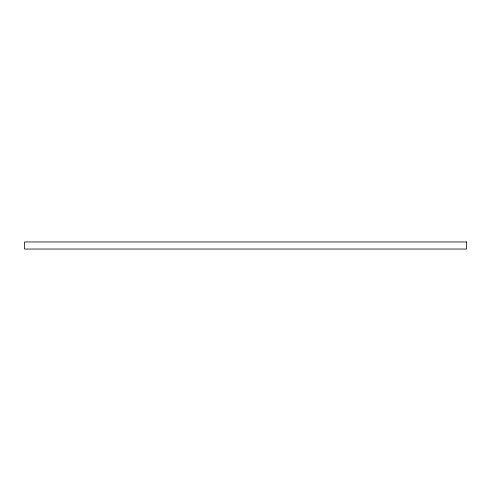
<?xml version="1.0" encoding="UTF-8"?>
<svg xmlns="http://www.w3.org/2000/svg" width="491" height="491" viewBox="0 0 491 491"><rect width="100%" height="100%" fill="white"/><g stroke="black" fill="none" stroke-linecap="round" stroke-linejoin="round"><path stroke-width="0.74" d="M466.45 241.959L24.55 241.959L24.55 249.041L466.45 249.041L466.45 241.959"/></g></svg>
